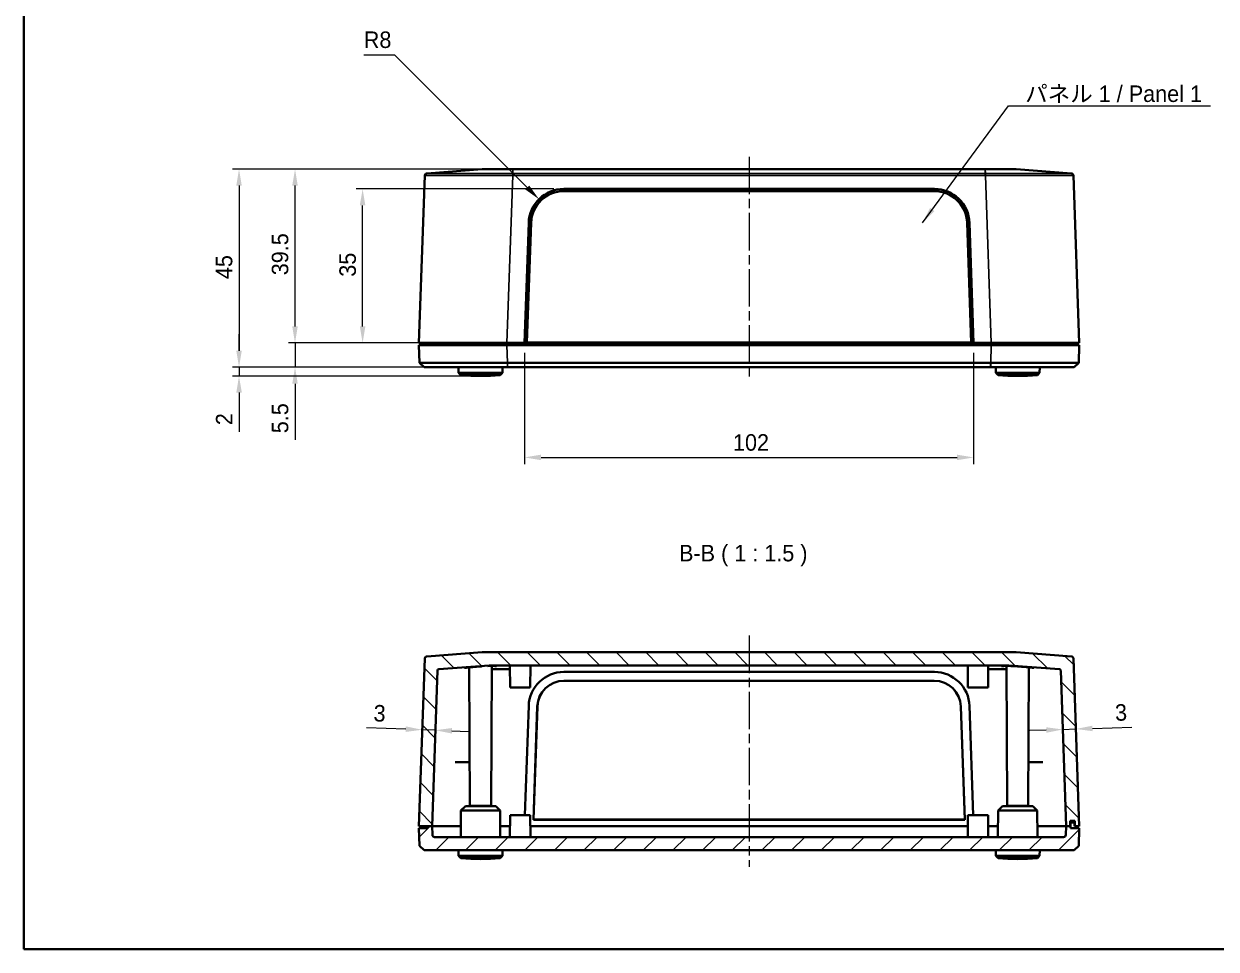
# Model space of a CAD drawing. Header units: millimetres. Extents: x 22 to 3190, y 12 to 574.
# Drawn here: x 618.3 to 889, y 12 to 222.2 of the extents above; entities that cross this region are included whole.
import ezdxf

# ---------------------------------------------------------------- set-up
doc = ezdxf.new("R2010")
doc.units = ezdxf.units.MM
doc.header["$LTSCALE"] = 1.5
doc.linetypes.add('CHAIN', pattern=[0.3543, 0.2362, -0.0295, 0.0591, -0.0295])
doc.layers.get('Defpoints').update_dxf_attribs({"lineweight": 25})
for name, color, linetype, lineweight in [('Border (ISO)', 7, 'Continuous', 35), ('Dimension (ISO)', 7, 'Continuous', 18), ('Symbol (ISO)', 7, 'Continuous', 18), ('Visible (ISO)', 7, 'Continuous', 35), ('Visible Narrow (ISO)', 7, 'Continuous', 25)]:
    doc.layers.add(name, color=color, linetype=linetype, lineweight=lineweight)
doc.layers.add('Centerline (ISO)', color=7, linetype='Continuous', lineweight=18, true_color=0x80ffff)
doc.layers.add('Hatch (ISO)', color=1, linetype='Continuous', lineweight=18, true_color=0xff0000)
doc.styles.add('Note Text (TK)', font='')
doc.styles.get('Note Text (TK)').set_extended_font_data('MS PGothic')
doc.dimstyles.new('Default - Method 1b (TK)', dxfattribs={"dimscale": 1.5, "dimtxt": 2.5, "dimasz": 2.5, "dimexe": 1, "dimexo": 1.5, "dimgap": 1, "dimtad": 1, "dimtoh": 1, "dimrnd": 1e-08, "dimdsep": 46, "dimtxsty": 'Note Text (TK)', "dimcen": 0.09, "dimdle": 5, "dimclrd": 100, "dimclre": 100, "dimclrt": 7, "dimadec": 1, "dimazin": 1, "dimtfac": 1, "dimtmove": 0, "dimatfit": 3, "dimfxl": 1, "dimtolj": 1, "dimlwd": -1, "dimlwe": -1, "dimarcsym": 0})
doc.dimstyles.new('Default - Method 1b (TK)$7', dxfattribs={"dimscale": 1.5, "dimtxt": 2.5, "dimasz": 2.5, "dimexe": 1, "dimexo": 1.5, "dimgap": 1, "dimtad": 1, "dimtoh": 1, "dimrnd": 1e-08, "dimdsep": 46, "dimtxsty": 'Note Text (TK)', "dimcen": 0.09, "dimdle": 5, "dimclrd": 256, "dimclre": 100, "dimclrt": 7, "dimadec": 1, "dimazin": 1, "dimtfac": 1, "dimtmove": 0, "dimatfit": 3, "dimfxl": 1, "dimtolj": 1, "dimlwd": -1, "dimlwe": -1, "dimarcsym": 0})

# ---------------------------------------------------------------- blocks, each defined once
blk = doc.blocks.new('図面枠 tk図枠')
at = {"layer": 'Border (ISO)'}
for p, q in [((14.5, 289), (14.5, 8)), ((14.5, 8), (405.5, 8))]:
    blk.add_line(p, q, dxfattribs=at)
blk = doc.blocks.new('*D22')
at = {"layer": 'Defpoints', "color": 0, "transparency": 16777216}
for p in [(695.19, 184.71), (740.9, 184.71), (727.96, 149.71)]:
    blk.add_point(p, dxfattribs=at)
at = {"layer": 'Dimension (ISO)', "color": 100, "transparency": 16777216}
for p, q in [((738.65, 184.71), (693.69, 184.71)), ((695.19, 153.46), (695.19, 180.96)), ((725.71, 149.71), (693.69, 149.71))]:
    blk.add_line(p, q, dxfattribs=at)
for points in [[(694.56, 180.96), (695.81, 180.96), (695.19, 184.71)], [(694.56, 153.46), (695.81, 153.46), (695.19, 149.71)]]:
    blk.add_solid(points, dxfattribs=at)
at = {"layer": 'Dimension (ISO)', "color": 7, "transparency": 16777216, "insert": (691.81, 164.76), "char_height": 3.75, "attachment_point": 4, "rotation": 90, "style": 'Note Text (TK)'}
blk.add_mtext('\\A1;35', dxfattribs=at)
blk = doc.blocks.new('*D23')
at = {"layer": 'Defpoints', "color": 0, "transparency": 16777216}
for p in [(679.84, 189.21), (729.34, 189.21), (727.96, 149.71)]:
    blk.add_point(p, dxfattribs=at)
at = {"layer": 'Dimension (ISO)', "color": 100, "transparency": 16777216}
for p, q in [((727.09, 189.21), (678.34, 189.21)), ((679.84, 153.46), (679.84, 185.46)), ((725.71, 149.71), (678.34, 149.71))]:
    blk.add_line(p, q, dxfattribs=at)
for points in [[(679.21, 185.46), (680.46, 185.46), (679.84, 189.21)], [(679.21, 153.46), (680.46, 153.46), (679.84, 149.71)]]:
    blk.add_solid(points, dxfattribs=at)
at = {"layer": 'Dimension (ISO)', "color": 7, "transparency": 16777216, "insert": (676.46, 165.1), "char_height": 3.75, "attachment_point": 4, "rotation": 90, "style": 'Note Text (TK)'}
blk.add_mtext('\\A1;39.5', dxfattribs=at)
blk = doc.blocks.new('*D24')
at = {"layer": 'Defpoints', "color": 0, "transparency": 16777216}
for p in [(729.34, 189.21), (667.12, 144.21), (728.13, 144.21)]:
    blk.add_point(p, dxfattribs=at)
at = {"layer": 'Dimension (ISO)', "color": 100, "transparency": 16777216}
for p, q in [((727.09, 189.21), (665.62, 189.21)), ((667.12, 185.46), (667.12, 147.96)), ((725.88, 144.21), (665.62, 144.21))]:
    blk.add_line(p, q, dxfattribs=at)
for points in [[(666.5, 185.46), (667.75, 185.46), (667.12, 189.21)], [(666.5, 147.96), (667.75, 147.96), (667.12, 144.21)]]:
    blk.add_solid(points, dxfattribs=at)
at = {"layer": 'Dimension (ISO)', "color": 7, "transparency": 16777216, "insert": (663.75, 164.22), "char_height": 3.75, "attachment_point": 4, "rotation": 90, "style": 'Note Text (TK)'}
blk.add_mtext('\\A1;45', dxfattribs=at)
blk = doc.blocks.new('*D25')
at = {"layer": 'Defpoints', "color": 0, "transparency": 16777216}
for p in [(735.25, 182.37), (740.9, 176.71)]:
    blk.add_point(p, dxfattribs=at)
at = {"layer": 'Dimension (ISO)', "color": 100, "transparency": 16777216}
for p, q in [((695.46, 215.2), (702.42, 215.2)), ((702.42, 215.2), (732.59, 185.02))]:
    blk.add_line(p, q, dxfattribs=at)
blk.add_solid([(733.04, 185.47), (732.15, 184.58), (735.25, 182.37)], dxfattribs=at)
at = {"layer": 'Dimension (ISO)', "color": 7, "transparency": 16777216, "insert": (695.46, 218.58), "char_height": 3.75, "attachment_point": 4, "style": 'Note Text (TK)'}
blk.add_mtext('\\A1;R8', dxfattribs=at)
blk = doc.blocks.new('*D26')
at = {"layer": 'Defpoints', "color": 0, "transparency": 16777216}
for p in [(731.97, 149.71), (833.97, 149.71), (833.97, 123.71)]:
    blk.add_point(p, dxfattribs=at)
at = {"layer": 'Dimension (ISO)', "color": 100, "transparency": 16777216}
for p, q in [((731.97, 147.46), (731.97, 122.21)), ((833.97, 147.46), (833.97, 122.21)), ((735.72, 123.71), (830.22, 123.71))]:
    blk.add_line(p, q, dxfattribs=at)
for points in [[(735.72, 124.34), (735.72, 123.09), (731.97, 123.71)], [(830.22, 124.34), (830.22, 123.09), (833.97, 123.71)]]:
    blk.add_solid(points, dxfattribs=at)
at = {"layer": 'Dimension (ISO)', "color": 7, "transparency": 16777216, "insert": (779.31, 127.09), "char_height": 3.75, "attachment_point": 4, "style": 'Note Text (TK)'}
blk.add_mtext('\\A1;102', dxfattribs=at)
blk = doc.blocks.new('*D27')
at = {"layer": 'Defpoints', "color": 0, "transparency": 16777216}
for p in [(708.66, 59.69), (711.66, 59.58), (711.73, 61.74)]:
    blk.add_point(p, dxfattribs=at)
at = {"layer": 'Dimension (ISO)', "color": 100, "transparency": 16777216}
for p, q in [((704.99, 61.98), (696.07, 62.29)), ((711.73, 61.74), (708.74, 61.85)), ((715.48, 61.61), (719.23, 61.48))]:
    blk.add_line(p, q, dxfattribs=at)
for points in [[(705.01, 62.6), (704.97, 61.35), (708.74, 61.85)], [(715.5, 62.24), (715.46, 60.99), (711.73, 61.74)]]:
    blk.add_solid(points, dxfattribs=at)
at = {"layer": 'Dimension (ISO)', "color": 7, "transparency": 16777216, "insert": (697.69, 65.61), "char_height": 3.75, "attachment_point": 4, "rotation": 358, "style": 'Note Text (TK)'}
blk.add_mtext('\\A1;3', dxfattribs=at)
blk = doc.blocks.new('*D28')
at = {"layer": 'Defpoints', "color": 0, "transparency": 16777216}
for p in [(857.2, 62.02), (854.35, 57.82), (857.34, 57.92)]:
    blk.add_point(p, dxfattribs=at)
at = {"layer": 'Dimension (ISO)', "color": 100, "transparency": 16777216}
for p, q in [((860.95, 62.15), (869.87, 62.46)), ((850.46, 61.78), (846.71, 61.65)), ((854.21, 61.91), (857.2, 62.02))]:
    blk.add_line(p, q, dxfattribs=at)
for points in [[(850.44, 62.41), (850.48, 61.16), (854.21, 61.91)], [(860.93, 62.77), (860.97, 61.52), (857.2, 62.02)]]:
    blk.add_solid(points, dxfattribs=at)
at = {"layer": 'Dimension (ISO)', "color": 7, "transparency": 16777216, "insert": (866.08, 65.7), "char_height": 3.75, "attachment_point": 4, "rotation": 2, "style": 'Note Text (TK)'}
blk.add_mtext('\\A1;3', dxfattribs=at)
blk = doc.blocks.new('*D34')
at = {"layer": 'Defpoints', "color": 0, "transparency": 16777216}
for p in [(727.96, 149.71), (679.84, 144.21), (728.13, 144.21)]:
    blk.add_point(p, dxfattribs=at)
at = {"layer": 'Dimension (ISO)', "color": 100, "transparency": 16777216}
for p, q in [((679.84, 153.46), (679.84, 157.21)), ((725.71, 149.71), (678.34, 149.71)), ((679.84, 149.71), (679.84, 144.21)), ((725.88, 144.21), (678.34, 144.21)), ((679.84, 140.46), (679.84, 127.71))]:
    blk.add_line(p, q, dxfattribs=at)
for points in [[(679.21, 153.46), (680.46, 153.46), (679.84, 149.71)], [(679.21, 140.46), (680.46, 140.46), (679.84, 144.21)]]:
    blk.add_solid(points, dxfattribs=at)
at = {"layer": 'Dimension (ISO)', "color": 7, "transparency": 16777216, "insert": (676.46, 129.21), "char_height": 3.75, "attachment_point": 4, "rotation": 90, "style": 'Note Text (TK)'}
blk.add_mtext('\\A1;5.5', dxfattribs=at)
blk = doc.blocks.new('*D35')
at = {"layer": 'Defpoints', "color": 0, "transparency": 16777216}
for p in [(728.1, 144.21), (667.12, 142.21), (721.97, 142.21)]:
    blk.add_point(p, dxfattribs=at)
at = {"layer": 'Dimension (ISO)', "color": 100, "transparency": 16777216}
for p, q in [((667.12, 147.96), (667.12, 151.71)), ((725.85, 144.21), (665.62, 144.21)), ((667.12, 144.21), (667.12, 142.21)), ((719.72, 142.21), (665.62, 142.21)), ((667.12, 138.46), (667.12, 129.54))]:
    blk.add_line(p, q, dxfattribs=at)
for points in [[(666.5, 147.96), (667.75, 147.96), (667.12, 144.21)], [(666.5, 138.46), (667.75, 138.46), (667.12, 142.21)]]:
    blk.add_solid(points, dxfattribs=at)
at = {"layer": 'Dimension (ISO)', "color": 7, "transparency": 16777216, "insert": (663.75, 131.04), "char_height": 3.75, "attachment_point": 4, "rotation": 90, "style": 'Note Text (TK)'}
blk.add_mtext('\\A1;2', dxfattribs=at)

msp = doc.modelspace()

# ---------------------------------------------------------------- hatches: boundary and pattern name
at = {"layer": 'Hatch (ISO)'}
h = msp.add_hatch(dxfattribs=at)
h.set_pattern_fill('ANSI31', color=256, scale=38.1, angle=90.00021, style=0)
h.set_pattern_definition([(135.0002, (596.5, -4e-07), (-3.36758, -3.36761), [])])
edge = h.paths.add_edge_path()
edge.add_ellipse((856.1431, 78.008), major_axis=(0.4997, 0.0174), ratio=1, start_angle=0, end_angle=83.615688)
edge.add_line((856.1813, 78.5066), (843.5923, 79.4718))
edge.add_line((843.5923, 79.4718), (722.351, 79.4718))
edge.add_line((722.351, 79.4718), (709.762, 78.5066))
edge.add_ellipse((709.8002, 78.008), major_axis=(-0.0382, 0.4985), ratio=1, start_angle=0, end_angle=83.615688)
edge.add_line((709.3005, 78.0255), (707.9716, 39.9718))
edge.add_line((707.9716, 39.9718), (709.9716, 39.9718))
edge.add_line((709.9716, 39.9718), (710.9716, 39.9718))
edge.add_line((710.9716, 39.9718), (712.2055, 75.3042))
edge.add_ellipse((712.5053, 75.2937), major_axis=(-0.2998, 0.0105), ratio=1, start_angle=276.384312, end_angle=360, ccw=False)
edge.add_line((712.4823, 75.5928), (723.9462, 76.4718))
edge.add_line((723.9462, 76.4718), (841.997, 76.4718))
edge.add_line((841.997, 76.4718), (853.4609, 75.5928))
edge.add_ellipse((853.438, 75.2937), major_axis=(0.0229, 0.2991), ratio=1, start_angle=276.384312, end_angle=360, ccw=False)
edge.add_line((853.7378, 75.3042), (854.9716, 39.9718))
edge.add_line((854.9716, 39.9718), (855.8716, 39.9718))
edge.add_line((855.8716, 39.9718), (855.8716, 41.1718))
edge.add_line((855.8716, 41.1718), (856.9716, 41.1718))
edge.add_line((856.9716, 41.1718), (856.9716, 39.9718))
edge.add_line((856.9716, 39.9718), (857.9716, 39.9718))
edge.add_line((857.9716, 39.9718), (856.6428, 78.0255))
h = msp.add_hatch(dxfattribs=at)
h.set_pattern_fill('ANSI31', color=256, scale=38.1, style=0)
h.set_pattern_definition([(45, (596.5, -4e-07), (-3.3676, 3.3676), [])])
edge = h.paths.add_edge_path()
edge.add_line((709.1462, 34.4718), (856.797, 34.4718))
edge.add_line((856.797, 34.4718), (857.8319, 35.4712))
edge.add_line((857.8319, 35.4712), (857.9716, 39.4718))
edge.add_line((857.9716, 39.4718), (855.9716, 39.4718))
edge.add_line((855.9716, 39.4718), (855.9716, 39.9718))
edge.add_line((855.9716, 39.9718), (855.8716, 39.9718))
edge.add_line((855.8716, 39.9718), (854.9716, 39.9718))
edge.add_line((854.9716, 39.9718), (854.9012, 37.9543))
edge.add_ellipse((854.4015, 37.9718), major_axis=(0.4997, -0.0174), ratio=1, start_angle=272, end_angle=360, ccw=False)
edge.add_line((854.4015, 37.4718), (711.5418, 37.4718))
edge.add_ellipse((711.5418, 37.9718), major_axis=(0, -0.5), ratio=1, start_angle=272, end_angle=360, ccw=False)
edge.add_line((711.0421, 37.9543), (710.9716, 39.9718))
edge.add_line((710.9716, 39.9718), (709.9716, 39.9718))
edge.add_line((709.9716, 39.9718), (709.9716, 39.4718))
edge.add_line((709.9716, 39.4718), (707.9716, 39.4718))
edge.add_line((707.9716, 39.4718), (708.1113, 35.4712))
edge.add_line((708.1113, 35.4712), (709.1462, 34.4718))

# ---------------------------------------------------------------- linework, layer by layer
at = {"layer": 'Centerline (ISO)', "linetype": 'CHAIN', "ltscale": 23.990969}
for p, q in [((782.9716, 191.9994), (782.9716, 141.464)), ((782.9716, 83.2218), (782.9716, 30.7218))]:
    msp.add_line(p, q, dxfattribs=at)
at = {"layer": 'Visible (ISO)'}
for p, q in [((709.3005, 187.7683), (707.9716, 149.7146)), ((722.351, 189.2146), (709.762, 188.2494)), ((836.6044, 189.2146), (729.3388, 189.2146)), ((856.1813, 188.2494), (843.5922, 189.2146)), ((857.9716, 149.7146), (856.6428, 187.7683)), ((740.902, 184.7146), (825.0412, 184.7146)), ((740.9153, 184.2146), (825.028, 184.2146)), ((731.9716, 149.7146), (732.9067, 176.9888)), ((733.4198, 176.9798), (732.4716, 149.7357)), ((732.5174, 149.7924), (733.4652, 177.0236)), ((832.4781, 177.0236), (833.4258, 149.7924)), ((833.4716, 149.7357), (832.5234, 176.9798)), ((833.0365, 176.9888), (833.9716, 149.7146)), ((727.9594, 149.7146), (707.9716, 149.7146)), ((707.9716, 149.2146), (727.9594, 149.2146)), ((707.9716, 149.2146), (708.1113, 145.214)), ((708.4716, 149.7146), (708.4716, 149.2146)), ((731.9716, 149.7146), (727.9594, 149.7146)), ((837.9838, 149.2146), (727.9594, 149.2146)), ((731.9716, 149.7146), (833.9716, 149.7146)), ((731.9723, 149.7357), (732.4716, 149.7357)), ((732.4716, 149.7357), (732.5174, 149.7924)), ((732.4716, 149.7357), (833.4716, 149.7357)), ((833.4258, 149.7924), (732.5174, 149.7924)), ((833.4716, 149.7357), (833.4258, 149.7924)), ((833.4716, 149.7357), (833.9709, 149.7357)), ((837.9838, 149.7146), (833.9716, 149.7146)), ((857.9716, 149.7146), (837.9838, 149.7146)), ((837.9838, 149.2146), (857.9716, 149.2146)), ((857.4716, 149.2146), (857.4716, 149.7146)), ((857.8319, 145.214), (857.9716, 149.2146)), ((709.1462, 144.2146), (708.1113, 145.214)), ((716.9943, 142.9146), (716.9716, 144.2146)), ((726.9489, 142.9146), (726.9716, 144.2146)), ((728.134, 145.214), (728.0991, 145.214)), ((837.8092, 145.214), (728.134, 145.214)), ((728.134, 144.2146), (837.8092, 144.2146)), ((837.8441, 145.214), (837.8092, 145.214)), ((838.9943, 142.9146), (838.9716, 144.2146)), ((848.9489, 142.9146), (848.9716, 144.2146)), ((857.8319, 145.214), (856.797, 144.2146)), ((716.9943, 142.9146), (726.9489, 142.9146)), ((717.503, 142.4146), (716.9943, 142.9146)), ((726.4402, 142.4146), (717.503, 142.4146)), ((726.4402, 142.4146), (726.9489, 142.9146)), ((838.9943, 142.9146), (848.9489, 142.9146)), ((839.503, 142.4146), (838.9943, 142.9146)), ((848.4402, 142.4146), (839.503, 142.4146)), ((848.4402, 142.4146), (848.9489, 142.9146)), ((722.351, 79.4718), (709.762, 78.5066)), ((843.5923, 79.4718), (722.351, 79.4718)), ((722.351, 79.4718), (722.351, 79.4718)), ((843.5922, 79.4718), (843.5923, 79.4718)), ((856.1813, 78.5066), (843.5923, 79.4718)), ((709.3005, 78.0255), (707.9716, 39.9718)), ((712.4823, 75.5928), (723.9462, 76.4718)), ((719.5716, 44.5718), (719.4069, 76.0291)), ((723.9462, 76.4718), (841.997, 76.4718)), ((724.3716, 44.5718), (724.538, 76.34)), ((724.538, 76.3409), (724.538, 76.3424)), ((728.6716, 71.4718), (728.6454, 76.4718)), ((733.2716, 71.4718), (733.2978, 76.4718)), ((832.6716, 71.4718), (832.6454, 76.4718)), ((837.2716, 71.4718), (837.2978, 76.4718)), ((841.5716, 44.5718), (841.4053, 76.3418)), ((841.997, 76.4718), (853.4609, 75.5928)), ((846.3716, 44.5718), (846.5363, 76.029)), ((857.9716, 39.9718), (856.6428, 78.0255)), ((710.9716, 39.9718), (712.2055, 75.3042)), ((740.902, 74.9718), (825.0412, 74.9718)), ((853.7378, 75.3042), (854.9716, 39.9718)), ((733.2716, 71.4718), (728.6716, 71.4718)), ((740.9153, 72.9703), (825.028, 72.9703)), ((837.2716, 71.4718), (832.6716, 71.4718)), ((732.0573, 42.4718), (732.9067, 67.2459)), ((733.9729, 41.3896), (734.8689, 67.1342)), ((734.8934, 67.1578), (733.9982, 41.4384)), ((831.945, 41.4384), (831.0499, 67.1578)), ((831.0743, 67.1342), (831.9703, 41.3896)), ((833.0365, 67.2459), (833.8859, 42.4718)), ((716.6655, 54.4718), (719.5198, 54.4718)), ((846.4235, 54.4718), (849.2777, 54.4718)), ((717.5164, 43.4718), (717.4865, 37.7702)), ((718.5216, 44.4718), (717.5164, 43.4718)), ((726.4269, 43.4718), (717.5164, 43.4718)), ((718.5216, 44.4718), (725.4216, 44.4718)), ((724.3716, 44.5718), (719.5716, 44.5718)), ((725.4216, 44.4718), (726.4269, 43.4718)), ((726.4269, 43.4718), (726.4567, 37.7702)), ((839.5164, 43.4718), (839.4865, 37.7702)), ((840.5216, 44.4718), (839.5164, 43.4718)), ((848.4269, 43.4718), (839.5164, 43.4718)), ((840.5216, 44.4718), (847.4216, 44.4718)), ((846.3716, 44.5718), (841.5716, 44.5718)), ((847.4216, 44.4718), (848.4269, 43.4718)), ((848.4269, 43.4718), (848.4567, 37.7702)), ((728.6716, 42.4718), (728.6454, 37.4718)), ((728.6716, 42.4718), (733.2716, 42.4718)), ((733.2716, 42.4718), (733.2978, 37.4718)), ((733.9729, 41.3896), (733.9982, 41.4384)), ((831.9703, 41.3896), (733.9729, 41.3896)), ((733.9982, 41.4384), (831.945, 41.4384)), ((831.9703, 41.3896), (831.945, 41.4384)), ((832.6716, 42.4718), (832.6454, 37.4718)), ((832.6716, 42.4718), (837.2716, 42.4718)), ((837.2716, 42.4718), (837.2978, 37.4718)), ((855.8716, 39.9718), (855.8716, 41.1718)), ((855.8716, 41.1718), (856.9716, 41.1718)), ((855.9716, 40.7718), (855.8716, 40.7718)), ((856.8716, 40.7718), (855.9716, 40.7718)), ((855.9716, 40.0718), (855.9716, 40.7718)), ((856.8716, 40.7718), (856.8716, 40.0718)), ((856.9716, 41.1718), (856.9716, 39.9718)), ((707.9716, 39.9718), (710.9716, 39.9718)), ((709.9716, 39.4718), (707.9716, 39.4718)), ((707.9716, 39.4718), (708.1113, 35.4712)), ((708.4716, 39.4718), (708.4716, 39.9718)), ((710.9716, 39.9718), (709.9716, 39.9718)), ((709.9716, 39.9718), (709.9716, 39.4718)), ((711.0421, 37.9543), (710.9716, 39.9718)), ((717.4981, 39.9718), (710.9716, 39.9718)), ((710.9716, 39.9718), (717.4981, 39.9718)), ((727.4616, 39.9718), (726.4452, 39.9718)), ((726.4452, 39.9718), (727.4616, 39.9718)), ((727.4616, 39.9718), (728.6585, 39.9718)), ((728.6585, 39.9718), (727.4616, 39.9718)), ((733.2847, 39.9718), (832.6585, 39.9718)), ((837.2847, 39.9718), (838.4817, 39.9718)), ((838.4817, 39.9718), (837.2847, 39.9718)), ((839.4981, 39.9718), (838.4817, 39.9718)), ((838.4817, 39.9718), (839.4981, 39.9718)), ((854.9716, 39.9718), (848.4452, 39.9718)), ((848.4452, 39.9718), (854.9716, 39.9718)), ((854.9716, 39.9718), (854.9012, 37.9543)), ((855.9716, 39.9718), (854.9716, 39.9718)), ((854.9716, 39.9718), (855.8716, 39.9718)), ((855.9716, 39.9718), (855.9716, 40.0718)), ((855.9716, 39.4718), (855.9716, 39.9718)), ((857.9716, 39.4718), (855.9716, 39.4718)), ((856.8716, 40.0718), (856.8716, 39.9718)), ((856.8716, 39.9718), (856.9716, 39.9718)), ((856.9716, 39.9718), (857.9716, 39.9718)), ((857.4716, 39.9718), (857.4716, 39.4718)), ((857.8319, 35.4712), (857.9716, 39.4718)), ((708.1113, 35.4712), (709.1462, 34.4718)), ((854.4015, 37.4718), (711.5418, 37.4718)), ((856.797, 34.4718), (857.8319, 35.4712)), ((709.1462, 34.4718), (856.797, 34.4718)), ((716.9943, 33.1717), (716.9716, 34.4718)), ((716.9943, 33.1717), (726.9489, 33.1717)), ((717.503, 32.6718), (716.9943, 33.1717)), ((726.4402, 32.6718), (717.503, 32.6718)), ((726.4402, 32.6718), (726.9489, 33.1717)), ((726.9489, 33.1717), (726.9716, 34.4718)), ((838.9943, 33.1717), (838.9716, 34.4718)), ((838.9943, 33.1717), (848.9489, 33.1717)), ((839.503, 32.6718), (838.9943, 33.1717)), ((848.4402, 32.6718), (839.503, 32.6718)), ((848.4402, 32.6718), (848.9489, 33.1717)), ((848.9489, 33.1717), (848.9716, 34.4718))]:
    msp.add_line(p, q, dxfattribs=at)
for centre, radius, start, end in [((709.8002, 187.7509), 0.5, 94.384297, 178), ((856.1431, 187.7509), 0.5, 2, 85.615703), ((740.902, 176.7146), 8, 90, 178.036342), ((825.0412, 176.7146), 8, 1.963658, 90), ((721.9716, 192.2352), 50.0205, 264.874653, 275.125347), ((843.9716, 192.2352), 50.0205, 264.874653, 275.125347), ((709.8002, 78.008), 0.5, 94.384312, 178), ((856.1431, 78.008), 0.5, 2, 85.615688), ((712.5053, 75.2937), 0.3, 94.384312, 178), ((740.902, 66.9718), 8, 90, 178.036342), ((825.0412, 66.9718), 8, 1.963658, 90), ((853.438, 75.2937), 0.3, 2, 85.615688), ((711.5418, 37.9718), 0.5, 182, 270), ((854.4015, 37.9718), 0.5, 270, 358), ((717.1865, 37.7718), 0.3, 270, 359.7), ((726.7567, 37.7718), 0.3, 180.3, 270), ((839.1865, 37.7718), 0.3, 270, 359.7), ((848.7567, 37.7718), 0.3, 180.3, 270), ((721.9716, 82.4923), 50.0205, 264.874653, 275.125347), ((843.9716, 82.4923), 50.0205, 264.874653, 275.125347)]:
    msp.add_arc(centre, radius, start, end, dxfattribs=at)
for centre, major_axis, start_param, end_param in [((740.9153, 176.7192), (-7.5, 0), 4.71238898, 6.24841672), ((740.9153, 176.7646), (-7.4546, 0), 4.71238898, 6.24841672), ((825.028, 176.7192), (7.5, 0), 0.03476859, 1.57079633), ((825.028, 176.7646), (7.4546, 0), 0.03476859, 1.57079633), ((740.9153, 66.924), (-6.05, 0), 4.71238898, 6.24841672), ((740.9153, 66.9484), (-6.0256, 0), 4.71238898, 6.24841672), ((825.028, 66.924), (6.05, 0), 0.03476859, 1.57079633), ((825.028, 66.9484), (6.0256, 0), 0.03476859, 1.57079633)]:
    msp.add_ellipse(centre, major_axis=major_axis, ratio=0.99939083, start_param=start_param, end_param=end_param, dxfattribs=at)
for points, knots in [([(729.3266, 189.2146), (728.2807, 189.2146), (726.1942, 189.2146), (724.1091, 189.2146), (722.7137, 189.2146), (722.3528, 189.2146), (722.351, 189.2146)], [-0.7830483, -0.7830483, -0.7830483, -0.7830483, -0.33559213, 0.11186404, 0.33559213, 0.7830483, 0.7830483, 0.7830483, 0.7830483]), ([(729.3388, 189.2146), (729.3368, 189.2146), (729.3347, 189.2146), (729.3307, 189.2146), (729.3286, 189.2146), (729.3266, 189.2146)], [0, 0, 0, 0, 0.00061036116, 0.00061036116, 0.00122072231, 0.00122072231, 0.00122072231, 0.00122072231]), ([(836.6166, 189.2146), (836.6146, 189.2146), (836.6126, 189.2146), (836.6085, 189.2146), (836.6065, 189.2146), (836.6044, 189.2146)], [0, 0, 0, 0, 0.00061036116, 0.00061036116, 0.00122072231, 0.00122072231, 0.00122072231, 0.00122072231]), ([(843.5922, 189.2146), (843.5904, 189.2146), (843.2296, 189.2146), (841.8342, 189.2146), (839.7491, 189.2146), (837.6625, 189.2146), (836.6166, 189.2146)], [-0.7830483, -0.7830483, -0.7830483, -0.7830483, -0.33559213, -0.11186404, 0.33559213, 0.7830483, 0.7830483, 0.7830483, 0.7830483]), ([(728.0991, 145.214), (725.1091, 145.2138), (720.6284, 145.2136), (714.255, 145.2134), (709.4743, 145.2135), (708.1113, 145.2138), (708.1113, 145.214)], [-0.7830483, -0.7830483, -0.7830483, -0.7830483, -0.33559213, -0.11186404, 0.33559213, 0.7830483, 0.7830483, 0.7830483, 0.7830483]), ([(709.1462, 144.2146), (709.1462, 144.2146), (709.1462, 144.2146), (709.1462, 144.2146), (709.1462, 144.2146), (709.1463, 144.2146)], [-0.00330977881, -0.00330977881, -0.00330977881, -0.00330977881, -0.00165488941, -0.00165488941, 0, 0, 0, 0]), ([(709.1463, 144.2146), (709.1512, 144.2146), (710.4511, 144.2146), (714.9822, 144.2146), (721.0195, 144.2146), (725.2653, 144.2146), (728.1009, 144.2146)], [-0.7830483, -0.7830483, -0.7830483, -0.7830483, -0.33559213, 0.11186404, 0.33559213, 0.7830483, 0.7830483, 0.7830483, 0.7830483]), ([(728.1009, 144.2146), (728.1065, 144.2146), (728.112, 144.2146), (728.123, 144.2146), (728.1285, 144.2146), (728.134, 144.2146)], [-0.00330977879, -0.00330977879, -0.00330977879, -0.00330977879, -0.00165488939, -0.00165488939, 0, 0, 0, 0]), ([(837.8092, 144.2146), (837.8147, 144.2146), (837.8202, 144.2146), (837.8313, 144.2146), (837.8368, 144.2146), (837.8423, 144.2146)], [-0.00330977882, -0.00330977882, -0.00330977882, -0.00330977882, -0.00165488941, -0.00165488941, 0, 0, 0, 0]), ([(837.8423, 144.2146), (840.678, 144.2146), (844.9237, 144.2146), (850.9611, 144.2146), (855.4922, 144.2146), (856.7921, 144.2146), (856.797, 144.2146)], [-0.7830483, -0.7830483, -0.7830483, -0.7830483, -0.33559213, -0.11186404, 0.33559213, 0.7830483, 0.7830483, 0.7830483, 0.7830483]), ([(857.8319, 145.214), (857.8319, 145.2138), (856.469, 145.2135), (851.6883, 145.2134), (845.3149, 145.2136), (840.8342, 145.2138), (837.8441, 145.214)], [-0.7830483, -0.7830483, -0.7830483, -0.7830483, -0.33559213, 0.11186404, 0.33559213, 0.7830483, 0.7830483, 0.7830483, 0.7830483]), ([(856.797, 144.2146), (856.797, 144.2146), (856.797, 144.2146), (856.797, 144.2146), (856.797, 144.2146), (856.797, 144.2146)], [-0.00330977879, -0.00330977879, -0.00330977879, -0.00330977879, -0.0016548894, -0.0016548894, 0, 0, 0, 0]), ([(722.3263, 76.2615), (722.2653, 76.2577), (722.2043, 76.2538), (721.749, 76.2241), (721.3477, 76.1953), (720.5781, 76.1358), (720.2014, 76.1041), (719.5371, 76.0431), (719.2391, 76.0128), (718.7553, 75.9571), (718.5612, 75.9305), (718.3822, 75.8982), (718.3396, 75.8884), (718.316, 75.8816), (718.3128, 75.8805), (718.3128, 75.8805)], [0.564562365, 0.564562365, 0.564562365, 0.564562365, 0.582905973, 0.582905973, 0.701549373, 0.701549373, 0.823365319, 0.823365319, 0.943510669, 0.943510669, 1.063581284, 1.063581284, 1.119596727, 1.119596727, 1.135883401, 1.135883401, 1.135883401, 1.135883401]), ([(725.6077, 76.2689), (725.6077, 76.2689), (725.5997, 76.2717), (725.5597, 76.2818), (725.5119, 76.2908), (725.3516, 76.311), (725.2155, 76.3215), (724.8517, 76.3375), (724.6044, 76.3415), (724.0854, 76.3386), (723.8148, 76.3329), (723.5291, 76.3228)], [0.073447311, 0.073447311, 0.073447311, 0.073447311, 0.100668965, 0.100668965, 0.15510473, 0.15510473, 0.239945873, 0.239945873, 0.346239644, 0.346239644, 0.440034079, 0.440034079, 0.440034079, 0.440034079]), ([(847.6306, 75.8804), (847.6306, 75.8804), (847.6258, 75.8821), (847.5988, 75.8895), (847.5619, 75.8978), (847.4297, 75.9221), (847.3095, 75.94), (846.9703, 75.9834), (846.7266, 76.0103), (846.1534, 76.0671), (845.8125, 76.0978), (845.0828, 76.1585), (844.6848, 76.1891), (843.8835, 76.2453), (843.4702, 76.2716), (842.6871, 76.3129), (842.3072, 76.3282), (841.6325, 76.3435), (841.3275, 76.344), (840.8319, 76.3299), (840.6307, 76.3155), (840.432, 76.2898), (840.3817, 76.2805), (840.3404, 76.2702), (840.3323, 76.2673), (840.3323, 76.2673)], [0.06779519, 0.06779519, 0.06779519, 0.06779519, 0.08801033, 0.08801033, 0.13706359, 0.13706359, 0.22205713, 0.22205713, 0.33347816, 0.33347816, 0.45211274, 0.45211274, 0.57259991, 0.57259991, 0.69402278, 0.69402278, 0.81443294, 0.81443294, 0.93270467, 0.93270467, 1.04859813, 1.04859813, 1.10379219, 1.10379219, 1.13055811, 1.13055811, 1.13055811, 1.13055811]), ([(841.4093, 75.5931), (840.3021, 75.593), (839.164, 75.593), (838.0205, 75.5929), (837.7783, 75.5929), (837.5358, 75.5929), (837.2932, 75.5928)], [-0.420285064, -0.420285064, -0.420285064, -0.420285064, -0.077206948, -0.077206948, -0.077206948, -0.00453036, -0.00453036, -0.00453036, -0.00453036]), ([(716.2399, 54.4718), (716.2546, 54.4718), (716.2708, 54.4718), (716.3058, 54.4718), (716.3244, 54.4718), (716.3784, 54.4718), (716.4153, 54.4718), (716.4894, 54.4718), (716.5264, 54.4718), (716.5805, 54.4718), (716.5992, 54.4718), (716.6344, 54.4718), (716.6507, 54.4718), (716.6655, 54.4718)], [-0.0472837527, -0.0472837527, -0.0472837527, -0.0472837527, -0.0410273527, -0.0410273527, -0.0347698119, -0.0347698119, -0.0236556933, -0.0236556933, -0.0125368355, -0.0125368355, -0.0062684537, -0.0062684537, 0, 0, 0, 0]), ([(849.2777, 54.4718), (849.2925, 54.4718), (849.3088, 54.4718), (849.3438, 54.4718), (849.3625, 54.4718), (849.4166, 54.4718), (849.4536, 54.4718), (849.5277, 54.4718), (849.5647, 54.4718), (849.6186, 54.4718), (849.6373, 54.4718), (849.6723, 54.4718), (849.6887, 54.4718), (849.7034, 54.4718)], [0, 0, 0, 0, 0.0062541371, 0.0062541371, 0.0125082185, 0.0125082185, 0.0236298516, 0.0236298516, 0.0347492736, 0.0347492736, 0.0410217351, 0.0410217351, 0.0472930624, 0.0472930624, 0.0472930624, 0.0472930624])]:
    msp.add_open_spline(points, degree=3, knots=knots, dxfattribs=at)
msp.add_open_spline([(728.65, 75.5928), (727.2625, 75.5929), (725.8756, 75.593), (724.5343, 75.5931)], degree=3, dxfattribs=at)
at = {"layer": 'Visible Narrow (ISO)'}
for p, q in [((727.9594, 149.7146), (729.2883, 187.7683)), ((729.3047, 188.2494), (729.2883, 188.2494)), ((729.2883, 187.7683), (729.3047, 187.7683)), ((729.3047, 188.2494), (729.3266, 189.2146)), ((729.3388, 188.2494), (729.3047, 188.2494)), ((729.3047, 187.7683), (729.3388, 187.7683)), ((729.3388, 189.2146), (729.3388, 188.2494)), ((729.3388, 188.2494), (729.3388, 187.7683)), ((836.6044, 188.2494), (729.3388, 188.2494)), ((729.3388, 187.7683), (836.6044, 187.7683)), ((836.6044, 188.2494), (836.6044, 189.2146)), ((836.6044, 188.2494), (836.6044, 187.7683)), ((836.6386, 188.2494), (836.6044, 188.2494)), ((836.6044, 187.7683), (836.6386, 187.7683)), ((836.6166, 189.2146), (836.6386, 188.2494)), ((836.6549, 188.2494), (836.6386, 188.2494)), ((836.6386, 187.7683), (836.6549, 187.7683)), ((836.6549, 187.7683), (837.9838, 149.7146)), ((733.4198, 176.9798), (733.4652, 177.0236)), ((832.5234, 176.9798), (832.4781, 177.0236)), ((728.0991, 145.214), (727.9594, 149.2146)), ((727.9716, 149.2146), (727.9716, 149.7146)), ((837.9838, 149.2146), (837.8441, 145.214)), ((837.9716, 149.7146), (837.9716, 149.2146)), ((708.1113, 145.214), (709.1463, 144.2146)), ((728.1009, 144.2146), (728.0991, 145.214)), ((728.134, 145.214), (728.134, 144.2146)), ((837.8092, 144.2146), (837.8092, 145.214)), ((837.8441, 145.214), (837.8423, 144.2146)), ((856.797, 144.2146), (857.8319, 145.214))]:
    msp.add_line(p, q, dxfattribs=at)
for centre, start_param, end_param in [((729.2883, 187.7509), 4.7472948, 6.20635607), ((729.3047, 187.7509), 0.07653075, 1.5358948), ((836.6386, 187.7509), 4.74729563, 6.20669187), ((836.6549, 187.7509), 0.07566929, 1.53546384)]:
    msp.add_ellipse(centre, major_axis=(0, 0.5), ratio=0.00001, start_param=start_param, end_param=end_param, dxfattribs=at)
for points, knots in [([(709.3005, 187.7683), (709.3006, 187.7709), (710.3268, 187.774), (714.3278, 187.7761), (720.3177, 187.775), (726.2982, 187.7709), (729.2883, 187.7683)], [0, 0, 0, 0, 0.87464082, 1.31196123, 2.18660205, 3.06124287, 3.06124287, 3.06124287, 3.06124287]), ([(729.2883, 188.2494), (726.3671, 188.2494), (720.5246, 188.2495), (714.673, 188.2495), (710.7644, 188.2495), (709.762, 188.2494), (709.762, 188.2494)], [-3.06124287, -3.06124287, -3.06124287, -3.06124287, -2.18660205, -1.31196123, -0.87464082, 0, 0, 0, 0]), ([(856.1813, 188.2494), (856.1813, 188.2494), (854.8501, 188.2495), (850.1797, 188.2495), (843.9536, 188.2495), (839.5761, 188.2494), (836.6549, 188.2494)], [-3.06124287, -3.06124287, -3.06124287, -3.06124287, -2.18660205, -1.31196123, -0.87464082, 0, 0, 0, 0]), ([(836.6549, 187.7683), (839.6451, 187.7709), (844.1259, 187.774), (850.4992, 187.7761), (855.28, 187.775), (856.6427, 187.7709), (856.6428, 187.7683)], [0, 0, 0, 0, 0.87464082, 1.31196123, 2.18660205, 3.06124287, 3.06124287, 3.06124287, 3.06124287])]:
    msp.add_open_spline(points, degree=3, knots=knots, dxfattribs=at)

# ---------------------------------------------------------------- block references
at = {"xscale": 1.5, "yscale": 1.5, "zscale": 1.5}
msp.add_blockref('図面枠 tk図枠', (596.5, 0), dxfattribs=at)

# ---------------------------------------------------------------- texts
at = {"layer": 'Symbol (ISO)', "color": 7, "insert": (845.6697, 204.2479), "char_height": 3.75, "width": 44.649124, "attachment_point": 7, "line_spacing_factor": 1.5, "style": 'Note Text (TK)'}
msp.add_mtext('{パネル 1 / Panel 1}', dxfattribs=at)
at = {"layer": 'Symbol (ISO)', "color": 7, "insert": (767.0638, 98.9718), "char_height": 3.75, "attachment_point": 7, "style": 'Note Text (TK)'}
msp.add_mtext('B-B ( 1 : 1.5 )', dxfattribs=at)

# ---------------------------------------------------------------- dimensions: what is measured, and where the dimension line sits
at = {"layer": 'Dimension (ISO)', "color": 100, "true_color": 0x00ff3f}
dim = msp.add_radius_dim(center=(740.902, 176.7146), mpoint=(735.2452, 182.3715), dimstyle='Default - Method 1b (TK)', override={"dimtih": 1, "dimdec": 2, "dimcen": 0, "dimtp": 0, "dimtm": 0, "dimtdec": 2, "dimtofl": 0}, dxfattribs=at)
dim.commit()
dim.dimension.update_dxf_attribs({"geometry": '*D25', "text_midpoint": (698.1768, 215.2009), "dimtype": 164})
for base, p1, p2, angle, override, picture, middle in [((667.1224, 144.2146), (729.3388, 189.2146), (728.134, 144.2146), 90, {"dimtoh": 0, "dimdec": 2, "dimtp": 0, "dimtm": 0, "dimtdec": 2, "dimtofl": 0, "dimatfit": 1}, '*D24', (667.1224, 166.7146)), ((679.8388, 189.2146), (727.9594, 149.7146), (729.3388, 189.2146), 90, {"dimtoh": 0, "dimdec": 2, "dimtp": 0, "dimtm": 0, "dimtdec": 2, "dimtofl": 0, "dimatfit": 1}, '*D23', (679.8388, 169.4646)), ((695.1899, 184.7146), (727.9594, 149.7146), (740.902, 184.7146), 270, {"dimtoh": 0, "dimdec": 2, "dimtp": 0, "dimtm": 0, "dimtdec": 2, "dimtofl": 0, "dimatfit": 1}, '*D22', (695.1899, 167.2146)), ((679.8388, 144.2146), (727.9594, 149.7146), (728.134, 144.2146), 90, {"dimtoh": 0, "dimdec": 2, "dimtp": 0, "dimtm": 0, "dimtdec": 2, "dimtofl": 1, "dimatfit": 1}, '*D34', (679.8388, 132.2104)), ((667.1224, 142.2146), (728.1009, 144.2146), (721.9716, 142.2146), 90, {"dimtoh": 0, "dimdec": 2, "dimtp": 0, "dimtm": 0, "dimtdec": 2, "dimtofl": 1, "dimatfit": 1}, '*D35', (667.1224, 132.128)), ((833.9716, 123.7131), (731.9716, 149.7146), (833.9716, 149.7146), 180, {"dimtoh": 0, "dimdec": 2, "dimtp": 0, "dimtm": 0, "dimtdec": 2, "dimtofl": 0, "dimatfit": 1}, '*D26', (782.9716, 123.7131)), ((711.7319, 61.7426), (708.6601, 59.6876), (711.6565, 59.583), 178, {"dimtoh": 0, "dimdec": 2, "dimse1": 1, "dimse2": 1, "dimtp": 0, "dimtm": 0, "dimtdec": 2, "dimtofl": 1, "dimatfit": 1}, '*D27', (698.655, 62.1993)), ((857.2018, 62.0159), (854.3485, 57.8158), (857.3448, 57.9204), 182, {"dimtoh": 0, "dimdec": 2, "dimse1": 1, "dimse2": 1, "dimtp": 0, "dimtm": 0, "dimtdec": 2, "dimtofl": 1, "dimatfit": 1}, '*D28', (867.2823, 62.3679))]:
    dim = msp.add_linear_dim(base=base, p1=p1, p2=p2, angle=angle, dimstyle='Default - Method 1b (TK)', override=override, dxfattribs=at)
    dim.commit()
    dim.dimension.update_dxf_attribs({"geometry": picture, "text_midpoint": middle, "dimtype": 160})

# ---------------------------------------------------------------- leaders
at = {"layer": 'Symbol (ISO)', "color": 100, "true_color": 0x00ff40, "annotation_type": 0, "has_hookline": 1, "hookline_direction": 0, "text_width": 42.081}
msp.add_leader([(822.3472, 177.0065), (841.9197, 203.6229), (845.6697, 203.6229)], dimstyle='Default - Method 1b (TK)$7', override={"dimgap": 0, "dimtad": 1}, dxfattribs=at)

doc.saveas('drawing.dxf')
